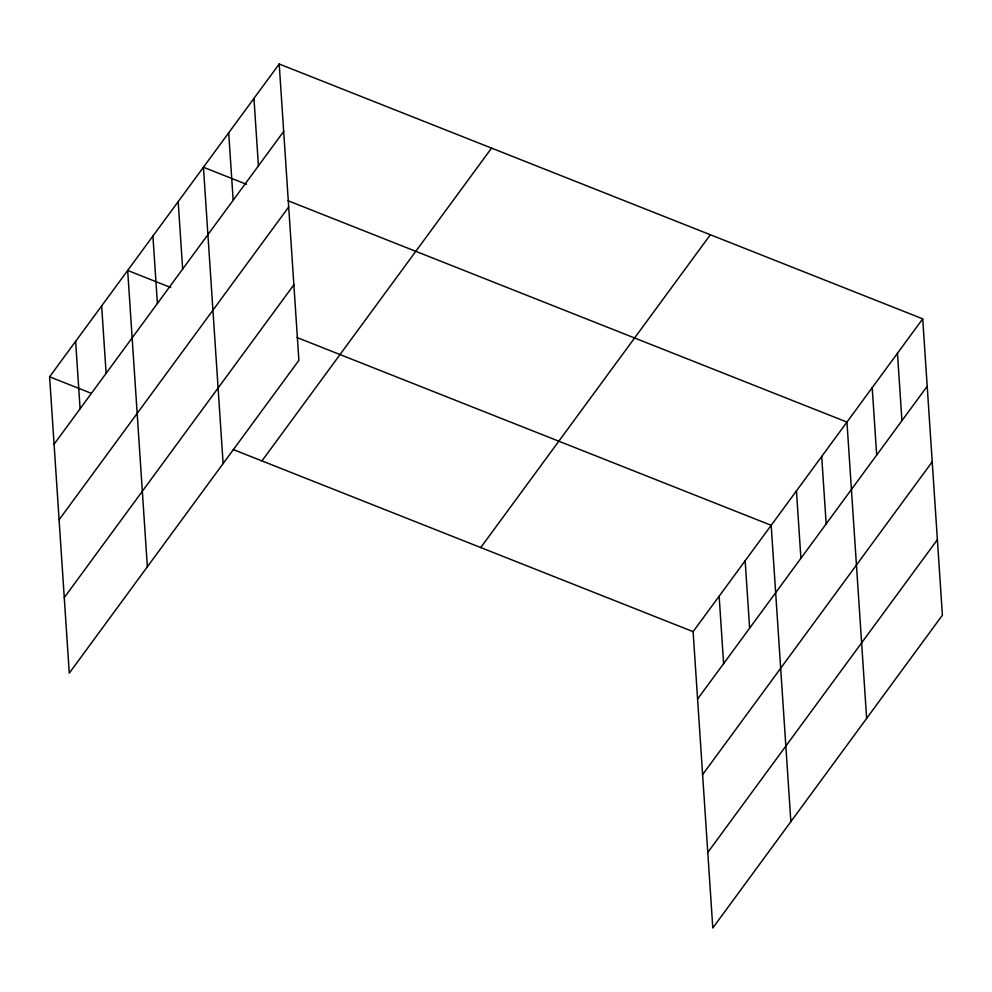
<?xml version="1.0" encoding="UTF-8"?>
<svg xmlns="http://www.w3.org/2000/svg" width="992" height="992" viewBox="0 0 992 992"><rect width="100%" height="100%" fill="white"/><g stroke="black" fill="none" stroke-linecap="round" stroke-linejoin="round"><path stroke-width="1.49" d="M279.198 64.009L298.89 360.344L69.279 673.146L49.6 376.811L279.198 64.009L922.721 318.854L942.4 615.189L712.802 927.991L693.11 631.656L922.721 318.854M54.076 444.218L283.687 131.428M59.098 519.771L288.697 206.968M64.269 597.606L293.868 284.803M261.962 460.908L491.561 148.106M480.748 547.559L710.359 234.757M697.587 699.062L927.198 386.26M702.609 774.603L932.207 461.813M707.78 852.438L937.378 539.648M246.475 184.289L203.434 167.239L223.113 463.574M288.089 200.756L846.945 422.084L866.636 718.406M170.711 287.506L127.67 270.456L147.349 566.792M296.98 337.516L771.181 525.301L790.86 821.636M49.6 376.811L91.214 393.291M233.256 449.55L693.11 631.656M897.462 353.264L901.939 420.67M872.204 387.674L876.68 455.08M821.686 456.481L826.175 523.9M796.44 490.891L800.916 558.298M745.153 560.753L749.63 628.159M719.138 596.204L723.614 663.611M253.952 98.419L258.428 165.825M228.693 132.829L233.17 200.235M178.176 201.649L182.652 269.055M152.917 236.046L157.393 303.465M101.643 305.908L106.119 373.314M75.628 341.36L80.104 408.766"/></g></svg>
